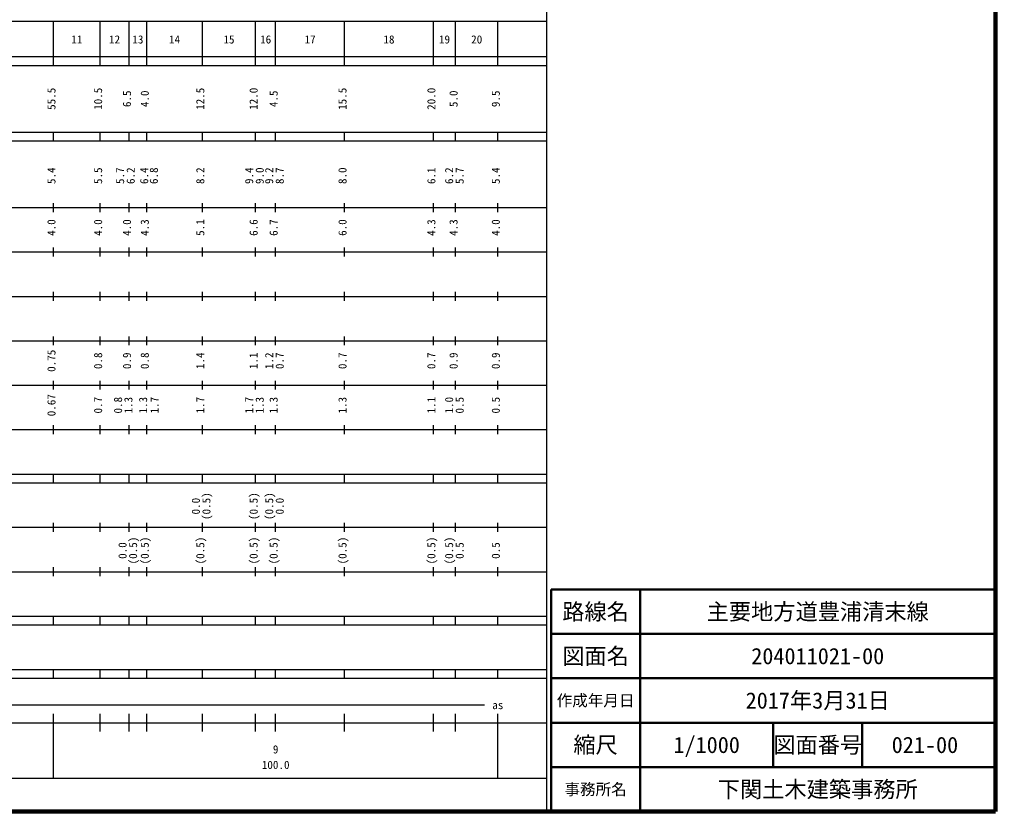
# Model space of a CAD drawing. Units: millimetres on the paper, enlarged 1000 times. Extents: x 40000 to 680000, y 20000 to 380000.
# Drawn here: x 460356 to 680000, y 20000 to 198357 of the extents above; entities that cross this region are included whole.
import ezdxf
from ezdxf.enums import TextEntityAlignment as Align

# ---------------------------------------------------------------- set-up
doc = ezdxf.new("R2010")
doc.units = ezdxf.units.MM
doc.header["$LTSCALE"] = 1000
for name, color, linetype, lineweight in [('M-TTL', 2, 'Continuous', 140), ('M-TTL-BAND', 7, 'Continuous', 25), ('M-TTL-FRAM', 2, 'Continuous', 50), ('M-TTL-LINE', 7, 'Continuous', 50)]:
    doc.layers.add(name, color=color, linetype=linetype, lineweight=lineweight)
doc.layers.add('M-TTL-TXT', color=7, linetype='Continuous')
doc.styles.add('ＭＳ ゴシック', font='')
doc.styles.get('ＭＳ ゴシック').set_extended_font_data('MS Gothic')

msp = doc.modelspace()

# ---------------------------------------------------------------- linework, layer by layer
at = {"layer": 'M-TTL'}
for p, q in [((680000, 20000), (680000, 380000)), ((40000, 20000), (680000, 20000))]:
    msp.add_line(p, q, dxfattribs=at)
at = {"layer": 'M-TTL-BAND'}
for p, q in [((579000, 20000), (579000, 370000)), ((68000, 198000), (579000, 198000)), ((468000, 188000), (468000, 198000)), ((478500, 188000), (478500, 198000)), ((485000, 188000), (485000, 198000)), ((489000, 188000), (489000, 198000)), ((501500, 188000), (501500, 198000)), ((513500, 188000), (513500, 198000)), ((518000, 188000), (518000, 198000)), ((533500, 188000), (533500, 198000)), ((553500, 188000), (553500, 198000)), ((558500, 188000), (558500, 198000)), ((568000, 188000), (568000, 198000)), ((40000, 190000), (579000, 190000)), ((40000, 188000), (579000, 188000)), ((40000, 173000), (579000, 173000)), ((468000, 171000), (468000, 173000)), ((478500, 171000), (478500, 173000)), ((485000, 171000), (485000, 173000)), ((489000, 171000), (489000, 173000)), ((501500, 171000), (501500, 173000)), ((513500, 171000), (513500, 173000)), ((518000, 171000), (518000, 173000)), ((533500, 171000), (533500, 173000)), ((553500, 171000), (553500, 173000)), ((558500, 171000), (558500, 173000)), ((568000, 171000), (568000, 173000)), ((40000, 171000), (579000, 171000)), ((40000, 156000), (579000, 156000)), ((468000, 155000), (468000, 157000)), ((478500, 155000), (478500, 157000)), ((485000, 155000), (485000, 157000)), ((489000, 155000), (489000, 157000)), ((501500, 155000), (501500, 157000)), ((513500, 155000), (513500, 157000)), ((518000, 155000), (518000, 157000)), ((533500, 155000), (533500, 157000)), ((553500, 155000), (553500, 157000)), ((558500, 155000), (558500, 157000)), ((568000, 155000), (568000, 157000)), ((46000, 146000), (579000, 146000)), ((468000, 145000), (468000, 147000)), ((478500, 145000), (478500, 147000)), ((485000, 145000), (485000, 147000)), ((489000, 145000), (489000, 147000)), ((501500, 145000), (501500, 147000)), ((513500, 145000), (513500, 147000)), ((518000, 145000), (518000, 147000)), ((533500, 145000), (533500, 147000)), ((553500, 145000), (553500, 147000)), ((558500, 145000), (558500, 147000)), ((568000, 145000), (568000, 147000)), ((468000, 135000), (468000, 137000)), ((478500, 135000), (478500, 137000)), ((485000, 135000), (485000, 137000)), ((489000, 135000), (489000, 137000)), ((501500, 135000), (501500, 137000)), ((513500, 135000), (513500, 137000)), ((518000, 135000), (518000, 137000)), ((533500, 135000), (533500, 137000)), ((553500, 135000), (553500, 137000)), ((558500, 135000), (558500, 137000)), ((568000, 135000), (568000, 137000)), ((52000, 136000), (579000, 136000)), ((46000, 126000), (579000, 126000)), ((468000, 125000), (468000, 127000)), ((478500, 125000), (478500, 127000)), ((485000, 125000), (485000, 127000)), ((489000, 125000), (489000, 127000)), ((501500, 125000), (501500, 127000)), ((513500, 125000), (513500, 127000)), ((518000, 125000), (518000, 127000)), ((533500, 125000), (533500, 127000)), ((553500, 125000), (553500, 127000)), ((558500, 125000), (558500, 127000)), ((568000, 125000), (568000, 127000)), ((468000, 115000), (468000, 117000)), ((478500, 115000), (478500, 117000)), ((485000, 115000), (485000, 117000)), ((489000, 115000), (489000, 117000)), ((501500, 115000), (501500, 117000)), ((513500, 115000), (513500, 117000)), ((518000, 115000), (518000, 117000)), ((533500, 115000), (533500, 117000)), ((553500, 115000), (553500, 117000)), ((558500, 115000), (558500, 117000)), ((568000, 115000), (568000, 117000)), ((52000, 116000), (579000, 116000)), ((46000, 106000), (579000, 106000)), ((468000, 105000), (468000, 107000)), ((478500, 105000), (478500, 107000)), ((485000, 105000), (485000, 107000)), ((489000, 105000), (489000, 107000)), ((501500, 105000), (501500, 107000)), ((513500, 105000), (513500, 107000)), ((518000, 105000), (518000, 107000)), ((533500, 105000), (533500, 107000)), ((553500, 105000), (553500, 107000)), ((558500, 105000), (558500, 107000)), ((568000, 105000), (568000, 107000)), ((40000, 96000), (579000, 96000)), ((468000, 94000), (468000, 96000)), ((478500, 94000), (478500, 96000)), ((485000, 94000), (485000, 96000)), ((489000, 94000), (489000, 96000)), ((501500, 94000), (501500, 96000)), ((513500, 94000), (513500, 96000)), ((518000, 94000), (518000, 96000)), ((533500, 94000), (533500, 96000)), ((553500, 94000), (553500, 96000)), ((558500, 94000), (558500, 96000)), ((568000, 94000), (568000, 96000)), ((40000, 94000), (579000, 94000)), ((49000, 84000), (579000, 84000)), ((468000, 83000), (468000, 85000)), ((478500, 83000), (478500, 85000)), ((485000, 83000), (485000, 85000)), ((489000, 83000), (489000, 85000)), ((501500, 83000), (501500, 85000)), ((513500, 83000), (513500, 85000)), ((518000, 83000), (518000, 85000)), ((533500, 83000), (533500, 85000)), ((553500, 83000), (553500, 85000)), ((558500, 83000), (558500, 85000)), ((568000, 83000), (568000, 85000)), ((468000, 73000), (468000, 75000)), ((478500, 73000), (478500, 75000)), ((485000, 73000), (485000, 75000)), ((489000, 73000), (489000, 75000)), ((501500, 73000), (501500, 75000)), ((513500, 73000), (513500, 75000)), ((518000, 73000), (518000, 75000)), ((533500, 73000), (533500, 75000)), ((553500, 73000), (553500, 75000)), ((558500, 73000), (558500, 75000)), ((568000, 73000), (568000, 75000)), ((40000, 74000), (579000, 74000)), ((40000, 64000), (579000, 64000)), ((468000, 62000), (468000, 64000)), ((478500, 62000), (478500, 64000)), ((485000, 62000), (485000, 64000)), ((489000, 62000), (489000, 64000)), ((501500, 62000), (501500, 64000)), ((513500, 62000), (513500, 64000)), ((518000, 62000), (518000, 64000)), ((533500, 62000), (533500, 64000)), ((553500, 62000), (553500, 64000)), ((558500, 62000), (558500, 64000)), ((568000, 62000), (568000, 64000)), ((40000, 62000), (579000, 62000)), ((40000, 52000), (579000, 52000)), ((468000, 50000), (468000, 52000)), ((478500, 50000), (478500, 52000)), ((485000, 50000), (485000, 52000)), ((489000, 50000), (489000, 52000)), ((501500, 50000), (501500, 52000)), ((513500, 50000), (513500, 52000)), ((518000, 50000), (518000, 52000)), ((533500, 50000), (533500, 52000)), ((553500, 50000), (553500, 52000)), ((558500, 50000), (558500, 52000)), ((568000, 50000), (568000, 52000)), ((40000, 50000), (579000, 50000)), ((71000, 44000), (565000, 44000)), ((468000, 27500), (468000, 42000)), ((478500, 38000), (478500, 42000)), ((485000, 38000), (485000, 42000)), ((489000, 38000), (489000, 42000)), ((501500, 38000), (501500, 42000)), ((513500, 38000), (513500, 42000)), ((518000, 38000), (518000, 42000)), ((533500, 38000), (533500, 42000)), ((553500, 38000), (553500, 42000)), ((558500, 38000), (558500, 42000)), ((568000, 27500), (568000, 42000)), ((40000, 40000), (579000, 40000)), ((68000, 27500), (579000, 27500))]:
    msp.add_line(p, q, dxfattribs=at)
at = {"layer": 'M-TTL-FRAM'}
for p, q in [((680000, 70000), (580000, 70000)), ((580000, 70000), (580000, 20000))]:
    msp.add_line(p, q, dxfattribs=at)
at = {"layer": 'M-TTL-LINE'}
for p, q in [((600000, 70000), (600000, 20000)), ((680000, 60000), (580000, 60000)), ((680000, 50000), (580000, 50000)), ((680000, 40000), (580000, 40000)), ((630000, 40000), (630000, 30000)), ((650000, 40000), (650000, 30000)), ((680000, 30000), (580000, 30000))]:
    msp.add_line(p, q, dxfattribs=at)

# ---------------------------------------------------------------- texts
at = {"layer": 'M-TTL-BAND', "style": 'ＭＳ ゴシック'}
for s, p in [('11', (473250, 192405)), ('12', (481750, 192405)), ('13', (487000, 192405)), ('14', (495250, 192405)), ('15', (507500, 192405)), ('16', (515750, 192405)), ('17', (525750, 192405)), ('18', (543500, 192405)), ('19', (556000, 192405)), ('20', (563250, 192405)), ('as', (568000, 42500)), ('9', (518000, 32523)), ('100.0', (518000, 29033))]:
    msp.add_text(s, height=1833, dxfattribs=at).set_placement(p, align=Align.BOTTOM_CENTER)
for s, p in [('55.5', (469000, 180500)), ('10.5', (479500, 180500)), ('12.5', (502500, 180500)), ('12.0', (514500, 180500)), ('15.5', (534500, 180500)), ('20.0', (554500, 180500)), ('6.5', (486000, 180500)), ('4.0', (490000, 180500)), ('4.5', (519000, 180500)), ('5.0', (559500, 180500)), ('9.5', (569000, 180500)), ('5.4', (469000, 163174)), ('5.5', (479500, 163174)), ('5.7', (484454, 163174)), ('6.2', (486833, 163174)), ('6.4', (489871, 163174)), ('6.8', (492043, 163174)), ('8.2', (502500, 163174)), ('9.4', (513500, 163174)), ('9.0', (515870, 163174)), ('9.2', (518000, 163174)), ('8.7', (520370, 163174)), ('8.0', (534500, 163174)), ('6.1', (554500, 163174)), ('6.2', (558500, 163174)), ('5.7', (560870, 163174)), ('5.4', (569000, 163174)), ('4.0', (469000, 151500)), ('4.0', (479500, 151500)), ('4.0', (486000, 151500)), ('4.3', (490000, 151500)), ('5.1', (502500, 151500)), ('6.6', (514500, 151500)), ('6.7', (519000, 151500)), ('6.0', (534500, 151500)), ('4.3', (554500, 151500)), ('4.3', (559500, 151500)), ('4.0', (569000, 151500)), ('0.75', (469000, 121500)), ('0.8', (479500, 121500)), ('0.9', (486000, 121500)), ('0.8', (490000, 121500)), ('1.4', (502500, 121500)), ('1.1', (514500, 121500)), ('1.2', (518000, 121500)), ('0.7', (520370, 121500)), ('0.7', (534500, 121500)), ('0.7', (554500, 121500)), ('0.9', (559500, 121500)), ('0.9', (569000, 121500)), ('0.67', (469000, 111500)), ('0.7', (479500, 111500)), ('0.8', (483991, 111500)), ('1.3', (486318, 111500)), ('1.3', (489628, 111500)), ('1.7', (492214, 111500)), ('1.7', (502500, 111500)), ('1.7', (513500, 111500)), ('1.3', (515870, 111500)), ('1.3', (519000, 111500)), ('1.3', (534500, 111500)), ('1.1', (554500, 111500)), ('1.0', (558500, 111500)), ('0.5', (560870, 111500)), ('0.5', (569000, 111500)), ('0.0', (501500, 88764)), ('(0.5)', (503870, 88764)), ('(0.5)', (514500, 88764)), ('(0.5)', (518000, 88764)), ('0.0', (520370, 88764)), ('(0.5)', (487370, 78764)), ('(0.5)', (490000, 78764)), ('(0.5)', (502500, 78764)), ('(0.5)', (514500, 78764)), ('(0.5)', (519000, 78764)), ('(0.5)', (534500, 78764)), ('(0.5)', (554500, 78764)), ('(0.5)', (558500, 78764)), ('0.0', (485000, 78764)), ('0.5', (560870, 78764)), ('0.5', (569000, 78764))]:
    msp.add_text(s, height=1833, rotation=90, dxfattribs=at).set_placement(p, align=Align.BOTTOM_CENTER)
at = {"layer": 'M-TTL-TXT', "style": 'ＭＳ ゴシック'}
for s, height, p in [('路線名', 3666, (590000, 65000)), ('路線名', 3666, (590000, 65000)), ('主要地方道豊浦清末線', 3666, (640000, 65000)), ('図面名', 3666, (590000, 55000)), ('図面名', 3666, (590000, 55000)), ('204011021-00', 3666, (640000, 55000)), ('作成年月日', 2566, (590000, 45000)), ('作成年月日', 2566, (590000, 45000)), ('2017年3月31日', 3666, (640000, 45000)), ('縮尺', 3666, (590000, 35000)), ('縮尺', 3666, (590000, 35000)), ('1/1000', 3666, (615000, 35000)), ('図面番号', 3666, (640000, 35000)), ('図面番号', 3666, (640000, 35000)), ('021-00', 3666, (664125, 35000)), ('事務所名', 2566, (590000, 25000)), ('事務所名', 2566, (590000, 25000)), ('下関土木建築事務所', 3666, (640000, 25000))]:
    msp.add_text(s, height=height, dxfattribs=at).set_placement(p, align=Align.MIDDLE_CENTER)

doc.saveas('drawing.dxf')
